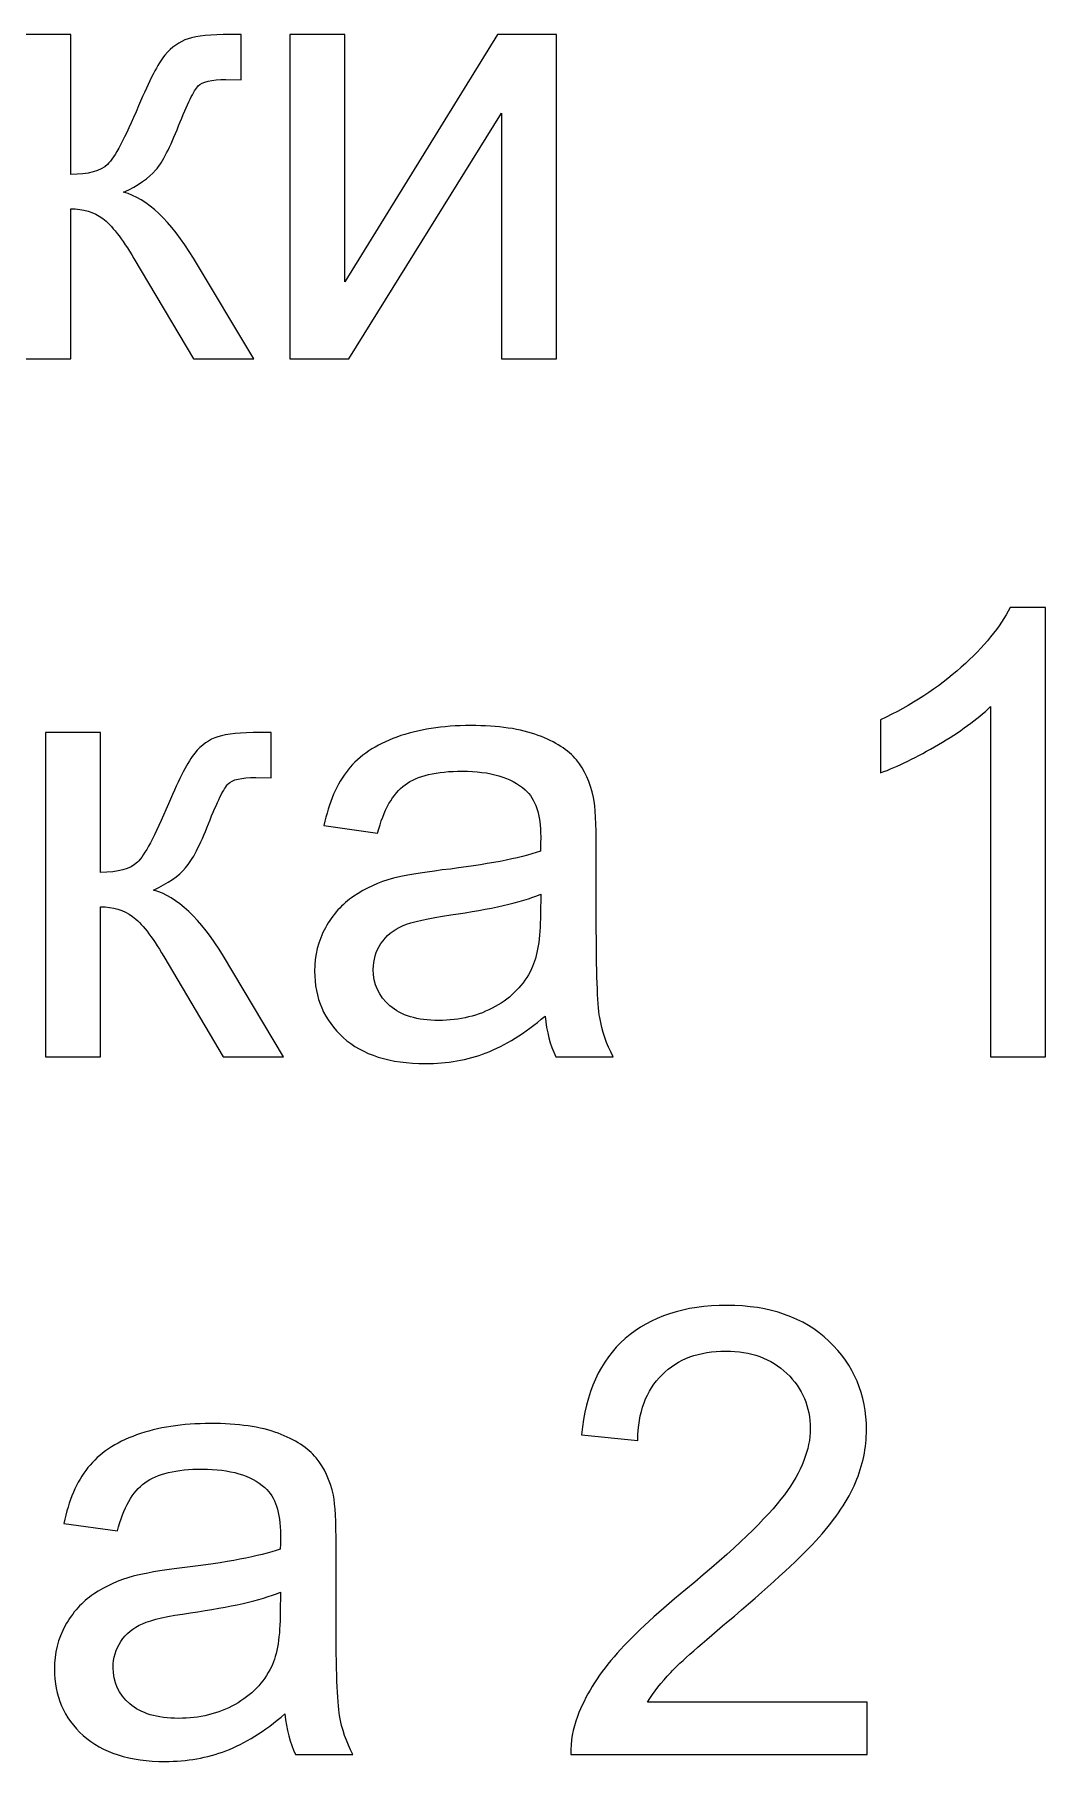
# Model space of a CAD drawing. Header units: millimetres. Extents: x 165 to 617, y -170 to 72.
# Drawn here: x 291.76 to 305.47, y 46.87 to 70.27 of the extents above; entities that cross this region are included whole.
import ezdxf

# ---------------------------------------------------------------- set-up
doc = ezdxf.new("R2010")
doc.units = ezdxf.units.MM
doc.header["$MEASUREMENT"] = 0
doc.layers.add('layer 1', color=7, linetype='Continuous')

msp = doc.modelspace()

# ---------------------------------------------------------------- linework, layer by layer
at = {"layer": 'layer 1', "color": 250}
for points, knots in [([(291.5101, 70.2746), (291.5101, 70.2746), (292.2552, 70.2746), (292.2552, 70.2746), (292.2552, 70.2746), (292.2552, 70.2746), (292.2552, 68.3781), (292.2552, 68.3781), (292.2552, 68.3781), (292.4923, 68.3781), (292.6588, 68.4232), (292.7547, 68.515), (292.7547, 68.515), (292.8493, 68.6053), (292.989, 68.8691), (293.1753, 69.308), (293.1753, 69.308), (293.322, 69.6551), (293.4405, 69.8837), (293.5309, 69.9938), (293.5309, 69.9938), (293.6226, 70.1039), (293.727, 70.1787), (293.8455, 70.2168), (293.8455, 70.2168), (293.9655, 70.2549), (294.156, 70.2746), (294.417, 70.2746), (294.417, 70.2746), (294.417, 70.2746), (294.5666, 70.2746), (294.5666, 70.2746), (294.5666, 70.2746), (294.5666, 70.2746), (294.5666, 69.6608), (294.5666, 69.6608), (294.5666, 69.6608), (294.5666, 69.6608), (294.3592, 69.665), (294.3592, 69.665), (294.3592, 69.665), (294.163, 69.665), (294.0374, 69.6354), (293.9824, 69.5775), (293.9824, 69.5775), (293.9246, 69.5168), (293.8357, 69.3362), (293.7171, 69.0357), (293.7171, 69.0357), (293.6042, 68.7478), (293.5012, 68.5488), (293.4067, 68.4388), (293.4067, 68.4388), (293.3135, 68.3287), (293.1682, 68.2285), (292.9721, 68.1368), (292.9721, 68.1368), (293.2924, 68.0507), (293.6085, 67.753), (293.9189, 67.2421), (293.9189, 67.2421), (293.9189, 67.2421), (294.7359, 65.8804), (294.7359, 65.8804), (294.7359, 65.8804), (294.7359, 65.8804), (293.9175, 65.8804), (293.9175, 65.8804), (293.9175, 65.8804), (293.9175, 65.8804), (293.1118, 67.2379), (293.1118, 67.2379), (293.1118, 67.2379), (292.9495, 67.5131), (292.8084, 67.6937), (292.6884, 67.7812), (292.6884, 67.7812), (292.5671, 67.8687), (292.4231, 67.9124), (292.2552, 67.9124), (292.2552, 67.9124), (292.2552, 67.9124), (292.2552, 65.8804), (292.2552, 65.8804), (292.2552, 65.8804), (292.2552, 65.8804), (291.5101, 65.8804), (291.5101, 65.8804), (291.5101, 65.8804), (291.5101, 65.8804), (291.5101, 70.2746), (291.5101, 70.2746)], [0, 0, 0, 0, 0.0416667, 0.0416667, 0.0416667, 0.0416667, 0.0833333, 0.0833333, 0.0833333, 0.0833333, 0.125, 0.125, 0.125, 0.125, 0.1666667, 0.1666667, 0.1666667, 0.1666667, 0.2083333, 0.2083333, 0.2083333, 0.2083333, 0.25, 0.25, 0.25, 0.25, 0.2916667, 0.2916667, 0.2916667, 0.2916667, 0.3333333, 0.3333333, 0.3333333, 0.3333333, 0.375, 0.375, 0.375, 0.375, 0.4166667, 0.4166667, 0.4166667, 0.4166667, 0.4583333, 0.4583333, 0.4583333, 0.4583333, 0.5, 0.5, 0.5, 0.5, 0.5416667, 0.5416667, 0.5416667, 0.5416667, 0.5833333, 0.5833333, 0.5833333, 0.5833333, 0.625, 0.625, 0.625, 0.625, 0.6666667, 0.6666667, 0.6666667, 0.6666667, 0.7083333, 0.7083333, 0.7083333, 0.7083333, 0.75, 0.75, 0.75, 0.75, 0.7916667, 0.7916667, 0.7916667, 0.7916667, 0.8333333, 0.8333333, 0.8333333, 0.8333333, 0.875, 0.875, 0.875, 0.875, 0.9166667, 0.9166667, 0.9166667, 0.9166667, 1, 1, 1, 1]), ([(295.2228, 70.2746), (295.2228, 70.2746), (295.9679, 70.2746), (295.9679, 70.2746), (295.9679, 70.2746), (295.9679, 70.2746), (295.9679, 66.9232), (295.9679, 66.9232), (295.9679, 66.9232), (295.9679, 66.9232), (298.038, 70.2746), (298.038, 70.2746), (298.038, 70.2746), (298.038, 70.2746), (298.8381, 70.2746), (298.8381, 70.2746), (298.8381, 70.2746), (298.8381, 70.2746), (298.8381, 65.8804), (298.8381, 65.8804), (298.8381, 65.8804), (298.8381, 65.8804), (298.093, 65.8804), (298.093, 65.8804), (298.093, 65.8804), (298.093, 65.8804), (298.093, 69.2106), (298.093, 69.2106), (298.093, 69.2106), (298.093, 69.2106), (296.0257, 65.8804), (296.0257, 65.8804), (296.0257, 65.8804), (296.0257, 65.8804), (295.2228, 65.8804), (295.2228, 65.8804), (295.2228, 65.8804), (295.2228, 65.8804), (295.2228, 70.2746), (295.2228, 70.2746)], [0, 0, 0, 0, 0.0909091, 0.0909091, 0.0909091, 0.0909091, 0.1818182, 0.1818182, 0.1818182, 0.1818182, 0.2727273, 0.2727273, 0.2727273, 0.2727273, 0.3636364, 0.3636364, 0.3636364, 0.3636364, 0.4545455, 0.4545455, 0.4545455, 0.4545455, 0.5454545, 0.5454545, 0.5454545, 0.5454545, 0.6363636, 0.6363636, 0.6363636, 0.6363636, 0.7272727, 0.7272727, 0.7272727, 0.7272727, 0.8181818, 0.8181818, 0.8181818, 0.8181818, 1, 1, 1, 1]), ([(305.4659, 56.4217), (305.4659, 56.4217), (304.7208, 56.4217), (304.7208, 56.4217), (304.7208, 56.4217), (304.7208, 56.4217), (304.7208, 61.1659), (304.7208, 61.1659), (304.7208, 61.1659), (304.5416, 60.9937), (304.306, 60.823), (304.0153, 60.6522), (304.0153, 60.6522), (303.7246, 60.4815), (303.4621, 60.3531), (303.2307, 60.2684), (303.2307, 60.2684), (303.2307, 60.2684), (303.2307, 60.9881), (303.2307, 60.9881), (303.2307, 60.9881), (303.647, 61.1828), (304.0111, 61.4199), (304.3229, 61.6993), (304.3229, 61.6993), (304.6348, 61.9773), (304.8563, 62.2468), (304.9861, 62.5093), (304.9861, 62.5093), (304.9861, 62.5093), (305.4659, 62.5093), (305.4659, 62.5093), (305.4659, 62.5093), (305.4659, 62.5093), (305.4659, 56.4217), (305.4659, 56.4217)], [0, 0, 0, 0, 0.1, 0.1, 0.1, 0.1, 0.2, 0.2, 0.2, 0.2, 0.3, 0.3, 0.3, 0.3, 0.4, 0.4, 0.4, 0.4, 0.5, 0.5, 0.5, 0.5, 0.6, 0.6, 0.6, 0.6, 0.7, 0.7, 0.7, 0.7, 0.8, 0.8, 0.8, 0.8, 1, 1, 1, 1]), ([(298.6841, 56.972), (298.4075, 56.7364), (298.1408, 56.5713), (297.8854, 56.4739), (297.8854, 56.4739), (297.63, 56.3765), (297.3563, 56.3286), (297.0627, 56.3286), (297.0627, 56.3286), (296.5801, 56.3286), (296.209, 56.4457), (295.9494, 56.6813), (295.9494, 56.6813), (295.6897, 56.9156), (295.5599, 57.2162), (295.5599, 57.5816), (295.5599, 57.5816), (295.5599, 57.7961), (295.6093, 57.9923), (295.7067, 58.1701), (295.7067, 58.1701), (295.8054, 58.3479), (295.9338, 58.489), (296.0919, 58.5962), (296.0919, 58.5962), (296.2513, 58.7035), (296.4291, 58.7853), (296.6281, 58.8404), (296.6281, 58.8404), (296.7749, 58.8785), (296.9964, 58.9151), (297.2913, 58.9518), (297.2913, 58.9518), (297.8925, 59.0224), (298.337, 59.1085), (298.6206, 59.2072), (298.6206, 59.2072), (298.6234, 59.3088), (298.6248, 59.3738), (298.6248, 59.4006), (298.6248, 59.4006), (298.6248, 59.7025), (298.5543, 59.9156), (298.4132, 60.0398), (298.4132, 60.0398), (298.2227, 60.2077), (297.939, 60.291), (297.5637, 60.291), (297.5637, 60.291), (297.2123, 60.291), (296.9527, 60.2289), (296.7862, 60.1061), (296.7862, 60.1061), (296.6182, 59.9834), (296.4955, 59.766), (296.415, 59.4528), (296.415, 59.4528), (296.415, 59.4528), (295.6869, 59.5544), (295.6869, 59.5544), (295.6869, 59.5544), (295.7532, 59.8662), (295.8619, 60.1188), (296.0143, 60.3107), (296.0143, 60.3107), (296.1667, 60.5026), (296.3868, 60.6494), (296.6747, 60.7538), (296.6747, 60.7538), (296.9611, 60.8568), (297.2956, 60.9091), (297.6738, 60.9091), (297.6738, 60.9091), (298.0491, 60.9091), (298.3553, 60.8653), (298.591, 60.7764), (298.591, 60.7764), (298.8252, 60.6875), (298.9988, 60.5774), (299.1089, 60.4434), (299.1089, 60.4434), (299.2189, 60.3093), (299.2965, 60.14), (299.3417, 59.9354), (299.3417, 59.9354), (299.3657, 59.8084), (299.3784, 59.5798), (299.3784, 59.251), (299.3784, 59.251), (299.3784, 59.251), (299.3784, 58.2632), (299.3784, 58.2632), (299.3784, 58.2632), (299.3784, 57.5732), (299.3939, 57.1371), (299.4249, 56.9523), (299.4249, 56.9523), (299.4546, 56.7674), (299.5167, 56.591), (299.607, 56.4217), (299.607, 56.4217), (299.607, 56.4217), (298.828, 56.4217), (298.828, 56.4217), (298.828, 56.4217), (298.7533, 56.5783), (298.7053, 56.7618), (298.6841, 56.972)], [0, 0, 0, 0, 0.0357143, 0.0357143, 0.0357143, 0.0357143, 0.0714286, 0.0714286, 0.0714286, 0.0714286, 0.1071429, 0.1071429, 0.1071429, 0.1071429, 0.1428571, 0.1428571, 0.1428571, 0.1428571, 0.1785714, 0.1785714, 0.1785714, 0.1785714, 0.2142857, 0.2142857, 0.2142857, 0.2142857, 0.25, 0.25, 0.25, 0.25, 0.2857143, 0.2857143, 0.2857143, 0.2857143, 0.3214286, 0.3214286, 0.3214286, 0.3214286, 0.3571429, 0.3571429, 0.3571429, 0.3571429, 0.3928571, 0.3928571, 0.3928571, 0.3928571, 0.4285714, 0.4285714, 0.4285714, 0.4285714, 0.4642857, 0.4642857, 0.4642857, 0.4642857, 0.5, 0.5, 0.5, 0.5, 0.5357143, 0.5357143, 0.5357143, 0.5357143, 0.5714286, 0.5714286, 0.5714286, 0.5714286, 0.6071429, 0.6071429, 0.6071429, 0.6071429, 0.6428571, 0.6428571, 0.6428571, 0.6428571, 0.6785714, 0.6785714, 0.6785714, 0.6785714, 0.7142857, 0.7142857, 0.7142857, 0.7142857, 0.75, 0.75, 0.75, 0.75, 0.7857143, 0.7857143, 0.7857143, 0.7857143, 0.8214286, 0.8214286, 0.8214286, 0.8214286, 0.8571429, 0.8571429, 0.8571429, 0.8571429, 0.8928571, 0.8928571, 0.8928571, 0.8928571, 0.9285714, 0.9285714, 0.9285714, 0.9285714, 1, 1, 1, 1]), ([(291.9149, 60.8159), (291.9149, 60.8159), (292.66, 60.8159), (292.66, 60.8159), (292.66, 60.8159), (292.66, 60.8159), (292.66, 58.9194), (292.66, 58.9194), (292.66, 58.9194), (292.8971, 58.9194), (293.0636, 58.9645), (293.1595, 59.0563), (293.1595, 59.0563), (293.2541, 59.1466), (293.3938, 59.4104), (293.5801, 59.8493), (293.5801, 59.8493), (293.7268, 60.1964), (293.8453, 60.425), (293.9357, 60.5351), (293.9357, 60.5351), (294.0274, 60.6452), (294.1318, 60.72), (294.2503, 60.7581), (294.2503, 60.7581), (294.3703, 60.7962), (294.5608, 60.8159), (294.8218, 60.8159), (294.8218, 60.8159), (294.8218, 60.8159), (294.9714, 60.8159), (294.9714, 60.8159), (294.9714, 60.8159), (294.9714, 60.8159), (294.9714, 60.2021), (294.9714, 60.2021), (294.9714, 60.2021), (294.9714, 60.2021), (294.764, 60.2063), (294.764, 60.2063), (294.764, 60.2063), (294.5678, 60.2063), (294.4422, 60.1767), (294.3872, 60.1188), (294.3872, 60.1188), (294.3294, 60.0581), (294.2405, 59.8775), (294.1219, 59.577), (294.1219, 59.577), (294.009, 59.2891), (293.906, 59.0901), (293.8115, 58.9801), (293.8115, 58.9801), (293.7183, 58.87), (293.573, 58.7698), (293.3769, 58.6781), (293.3769, 58.6781), (293.6972, 58.592), (294.0133, 58.2943), (294.3237, 57.7834), (294.3237, 57.7834), (294.3237, 57.7834), (295.1407, 56.4217), (295.1407, 56.4217), (295.1407, 56.4217), (295.1407, 56.4217), (294.3223, 56.4217), (294.3223, 56.4217), (294.3223, 56.4217), (294.3223, 56.4217), (293.5166, 57.7792), (293.5166, 57.7792), (293.5166, 57.7792), (293.3543, 58.0544), (293.2132, 58.235), (293.0932, 58.3225), (293.0932, 58.3225), (292.9719, 58.41), (292.8279, 58.4537), (292.66, 58.4537), (292.66, 58.4537), (292.66, 58.4537), (292.66, 56.4217), (292.66, 56.4217), (292.66, 56.4217), (292.66, 56.4217), (291.9149, 56.4217), (291.9149, 56.4217), (291.9149, 56.4217), (291.9149, 56.4217), (291.9149, 60.8159), (291.9149, 60.8159)], [0, 0, 0, 0, 0.0416667, 0.0416667, 0.0416667, 0.0416667, 0.0833333, 0.0833333, 0.0833333, 0.0833333, 0.125, 0.125, 0.125, 0.125, 0.1666667, 0.1666667, 0.1666667, 0.1666667, 0.2083333, 0.2083333, 0.2083333, 0.2083333, 0.25, 0.25, 0.25, 0.25, 0.2916667, 0.2916667, 0.2916667, 0.2916667, 0.3333333, 0.3333333, 0.3333333, 0.3333333, 0.375, 0.375, 0.375, 0.375, 0.4166667, 0.4166667, 0.4166667, 0.4166667, 0.4583333, 0.4583333, 0.4583333, 0.4583333, 0.5, 0.5, 0.5, 0.5, 0.5416667, 0.5416667, 0.5416667, 0.5416667, 0.5833333, 0.5833333, 0.5833333, 0.5833333, 0.625, 0.625, 0.625, 0.625, 0.6666667, 0.6666667, 0.6666667, 0.6666667, 0.7083333, 0.7083333, 0.7083333, 0.7083333, 0.75, 0.75, 0.75, 0.75, 0.7916667, 0.7916667, 0.7916667, 0.7916667, 0.8333333, 0.8333333, 0.8333333, 0.8333333, 0.875, 0.875, 0.875, 0.875, 0.9166667, 0.9166667, 0.9166667, 0.9166667, 1, 1, 1, 1]), ([(298.6248, 58.623), (298.3539, 58.513), (297.9475, 58.4198), (297.4056, 58.3436), (297.4056, 58.3436), (297.098, 58.2999), (296.8807, 58.2505), (296.7537, 58.1955), (296.7537, 58.1955), (296.6267, 58.1404), (296.5293, 58.06), (296.4602, 57.9556), (296.4602, 57.9556), (296.391, 57.8498), (296.3558, 57.7326), (296.3558, 57.6028), (296.3558, 57.6028), (296.3558, 57.4067), (296.4306, 57.2416), (296.5815, 57.1103), (296.5815, 57.1103), (296.7325, 56.9791), (296.9527, 56.9128), (297.242, 56.9128), (297.242, 56.9128), (297.5284, 56.9128), (297.7838, 56.9749), (298.0082, 57.1004), (298.0082, 57.1004), (298.2311, 57.2246), (298.3962, 57.3954), (298.5007, 57.6113), (298.5007, 57.6113), (298.5811, 57.7792), (298.6206, 58.0261), (298.6206, 58.3521), (298.6206, 58.3521), (298.6206, 58.3521), (298.6248, 58.623), (298.6248, 58.623)], [0, 0, 0, 0, 0.0909091, 0.0909091, 0.0909091, 0.0909091, 0.1818182, 0.1818182, 0.1818182, 0.1818182, 0.2727273, 0.2727273, 0.2727273, 0.2727273, 0.3636364, 0.3636364, 0.3636364, 0.3636364, 0.4545455, 0.4545455, 0.4545455, 0.4545455, 0.5454545, 0.5454545, 0.5454545, 0.5454545, 0.6363636, 0.6363636, 0.6363636, 0.6363636, 0.7272727, 0.7272727, 0.7272727, 0.7272727, 0.8181818, 0.8181818, 0.8181818, 0.8181818, 1, 1, 1, 1]), ([(303.0487, 47.6742), (303.0487, 47.6742), (303.0487, 46.963), (303.0487, 46.963), (303.0487, 46.963), (303.0487, 46.963), (299.0354, 46.963), (299.0354, 46.963), (299.0354, 46.963), (299.0298, 47.1422), (299.0594, 47.3144), (299.1229, 47.4809), (299.1229, 47.4809), (299.2259, 47.7532), (299.391, 48.0227), (299.6182, 48.2866), (299.6182, 48.2866), (299.8454, 48.5505), (300.17, 48.8553), (300.5919, 49.201), (300.5919, 49.201), (301.2481, 49.7415), (301.694, 50.1691), (301.9268, 50.4851), (301.9268, 50.4851), (302.1611, 50.8012), (302.2782, 51.1004), (302.2782, 51.3826), (302.2782, 51.3826), (302.2782, 51.6775), (302.1723, 51.9259), (301.9607, 52.1291), (301.9607, 52.1291), (301.749, 52.3309), (301.4724, 52.4325), (301.1324, 52.4325), (301.1324, 52.4325), (300.7725, 52.4325), (300.4847, 52.3252), (300.2688, 52.1108), (300.2688, 52.1108), (300.0528, 51.8977), (299.9442, 51.6013), (299.9414, 51.2218), (299.9414, 51.2218), (299.9414, 51.2218), (299.1794, 51.298), (299.1794, 51.298), (299.1794, 51.298), (299.2316, 51.868), (299.4291, 52.3027), (299.7706, 52.6018), (299.7706, 52.6018), (300.1135, 52.901), (300.5721, 53.0506), (301.1493, 53.0506), (301.1493, 53.0506), (301.7307, 53.0506), (302.1921, 52.8897), (302.5308, 52.5665), (302.5308, 52.5665), (302.8708, 52.2434), (303.0402, 51.8426), (303.0402, 51.3657), (303.0402, 51.3657), (303.0402, 51.123), (302.9908, 50.8845), (302.8906, 50.6502), (302.8906, 50.6502), (302.7918, 50.4146), (302.6267, 50.1676), (302.3967, 49.908), (302.3967, 49.908), (302.1653, 49.6498), (301.7829, 49.2928), (301.2495, 48.8412), (301.2495, 48.8412), (300.8022, 48.4658), (300.5143, 48.2118), (300.3873, 48.0778), (300.3873, 48.0778), (300.2603, 47.9437), (300.1559, 47.8097), (300.0726, 47.6742), (300.0726, 47.6742), (300.0726, 47.6742), (303.0487, 47.6742), (303.0487, 47.6742)], [0, 0, 0, 0, 0.0434783, 0.0434783, 0.0434783, 0.0434783, 0.0869565, 0.0869565, 0.0869565, 0.0869565, 0.1304348, 0.1304348, 0.1304348, 0.1304348, 0.173913, 0.173913, 0.173913, 0.173913, 0.2173913, 0.2173913, 0.2173913, 0.2173913, 0.2608696, 0.2608696, 0.2608696, 0.2608696, 0.3043478, 0.3043478, 0.3043478, 0.3043478, 0.3478261, 0.3478261, 0.3478261, 0.3478261, 0.3913043, 0.3913043, 0.3913043, 0.3913043, 0.4347826, 0.4347826, 0.4347826, 0.4347826, 0.4782609, 0.4782609, 0.4782609, 0.4782609, 0.5217391, 0.5217391, 0.5217391, 0.5217391, 0.5652174, 0.5652174, 0.5652174, 0.5652174, 0.6086957, 0.6086957, 0.6086957, 0.6086957, 0.6521739, 0.6521739, 0.6521739, 0.6521739, 0.6956522, 0.6956522, 0.6956522, 0.6956522, 0.7391304, 0.7391304, 0.7391304, 0.7391304, 0.7826087, 0.7826087, 0.7826087, 0.7826087, 0.826087, 0.826087, 0.826087, 0.826087, 0.8695652, 0.8695652, 0.8695652, 0.8695652, 0.9130435, 0.9130435, 0.9130435, 0.9130435, 1, 1, 1, 1]), ([(295.1577, 47.5133), (294.8811, 47.2777), (294.6144, 47.1126), (294.359, 47.0152), (294.359, 47.0152), (294.1036, 46.9178), (293.8299, 46.8699), (293.5363, 46.8699), (293.5363, 46.8699), (293.0537, 46.8699), (292.6826, 46.987), (292.423, 47.2226), (292.423, 47.2226), (292.1633, 47.4569), (292.0335, 47.7575), (292.0335, 48.1229), (292.0335, 48.1229), (292.0335, 48.3374), (292.0829, 48.5336), (292.1803, 48.7114), (292.1803, 48.7114), (292.279, 48.8892), (292.4074, 49.0303), (292.5655, 49.1375), (292.5655, 49.1375), (292.7249, 49.2448), (292.9027, 49.3266), (293.1017, 49.3817), (293.1017, 49.3817), (293.2485, 49.4198), (293.47, 49.4564), (293.7649, 49.4931), (293.7649, 49.4931), (294.3661, 49.5637), (294.8106, 49.6498), (295.0942, 49.7485), (295.0942, 49.7485), (295.097, 49.8501), (295.0984, 49.9151), (295.0984, 49.9419), (295.0984, 49.9419), (295.0984, 50.2438), (295.0279, 50.4569), (294.8868, 50.5811), (294.8868, 50.5811), (294.6963, 50.749), (294.4126, 50.8323), (294.0373, 50.8323), (294.0373, 50.8323), (293.6859, 50.8323), (293.4263, 50.7702), (293.2598, 50.6474), (293.2598, 50.6474), (293.0918, 50.5247), (292.9691, 50.3073), (292.8886, 49.9941), (292.8886, 49.9941), (292.8886, 49.9941), (292.1605, 50.0957), (292.1605, 50.0957), (292.1605, 50.0957), (292.2268, 50.4075), (292.3355, 50.6601), (292.4879, 50.852), (292.4879, 50.852), (292.6403, 51.0439), (292.8604, 51.1907), (293.1483, 51.2951), (293.1483, 51.2951), (293.4347, 51.3981), (293.7692, 51.4504), (294.1474, 51.4504), (294.1474, 51.4504), (294.5227, 51.4504), (294.8289, 51.4066), (295.0646, 51.3177), (295.0646, 51.3177), (295.2988, 51.2288), (295.4724, 51.1187), (295.5825, 50.9847), (295.5825, 50.9847), (295.6925, 50.8506), (295.7701, 50.6813), (295.8153, 50.4767), (295.8153, 50.4767), (295.8393, 50.3497), (295.852, 50.1211), (295.852, 49.7923), (295.852, 49.7923), (295.852, 49.7923), (295.852, 48.8045), (295.852, 48.8045), (295.852, 48.8045), (295.852, 48.1145), (295.8675, 47.6784), (295.8985, 47.4936), (295.8985, 47.4936), (295.9282, 47.3087), (295.9903, 47.1323), (296.0806, 46.963), (296.0806, 46.963), (296.0806, 46.963), (295.3016, 46.963), (295.3016, 46.963), (295.3016, 46.963), (295.2269, 47.1196), (295.1789, 47.3031), (295.1577, 47.5133)], [0, 0, 0, 0, 0.0357143, 0.0357143, 0.0357143, 0.0357143, 0.0714286, 0.0714286, 0.0714286, 0.0714286, 0.1071429, 0.1071429, 0.1071429, 0.1071429, 0.1428571, 0.1428571, 0.1428571, 0.1428571, 0.1785714, 0.1785714, 0.1785714, 0.1785714, 0.2142857, 0.2142857, 0.2142857, 0.2142857, 0.25, 0.25, 0.25, 0.25, 0.2857143, 0.2857143, 0.2857143, 0.2857143, 0.3214286, 0.3214286, 0.3214286, 0.3214286, 0.3571429, 0.3571429, 0.3571429, 0.3571429, 0.3928571, 0.3928571, 0.3928571, 0.3928571, 0.4285714, 0.4285714, 0.4285714, 0.4285714, 0.4642857, 0.4642857, 0.4642857, 0.4642857, 0.5, 0.5, 0.5, 0.5, 0.5357143, 0.5357143, 0.5357143, 0.5357143, 0.5714286, 0.5714286, 0.5714286, 0.5714286, 0.6071429, 0.6071429, 0.6071429, 0.6071429, 0.6428571, 0.6428571, 0.6428571, 0.6428571, 0.6785714, 0.6785714, 0.6785714, 0.6785714, 0.7142857, 0.7142857, 0.7142857, 0.7142857, 0.75, 0.75, 0.75, 0.75, 0.7857143, 0.7857143, 0.7857143, 0.7857143, 0.8214286, 0.8214286, 0.8214286, 0.8214286, 0.8571429, 0.8571429, 0.8571429, 0.8571429, 0.8928571, 0.8928571, 0.8928571, 0.8928571, 0.9285714, 0.9285714, 0.9285714, 0.9285714, 1, 1, 1, 1]), ([(295.0984, 49.1643), (294.8275, 49.0543), (294.4211, 48.9611), (293.8792, 48.8849), (293.8792, 48.8849), (293.5716, 48.8412), (293.3543, 48.7918), (293.2273, 48.7368), (293.2273, 48.7368), (293.1003, 48.6817), (293.0029, 48.6013), (292.9338, 48.4969), (292.9338, 48.4969), (292.8646, 48.3911), (292.8294, 48.2739), (292.8294, 48.1441), (292.8294, 48.1441), (292.8294, 47.948), (292.9042, 47.7829), (293.0551, 47.6516), (293.0551, 47.6516), (293.2061, 47.5204), (293.4263, 47.4541), (293.7156, 47.4541), (293.7156, 47.4541), (294.002, 47.4541), (294.2574, 47.5162), (294.4818, 47.6417), (294.4818, 47.6417), (294.7047, 47.7659), (294.8698, 47.9367), (294.9743, 48.1526), (294.9743, 48.1526), (295.0547, 48.3205), (295.0942, 48.5674), (295.0942, 48.8934), (295.0942, 48.8934), (295.0942, 48.8934), (295.0984, 49.1643), (295.0984, 49.1643)], [0, 0, 0, 0, 0.0909091, 0.0909091, 0.0909091, 0.0909091, 0.1818182, 0.1818182, 0.1818182, 0.1818182, 0.2727273, 0.2727273, 0.2727273, 0.2727273, 0.3636364, 0.3636364, 0.3636364, 0.3636364, 0.4545455, 0.4545455, 0.4545455, 0.4545455, 0.5454545, 0.5454545, 0.5454545, 0.5454545, 0.6363636, 0.6363636, 0.6363636, 0.6363636, 0.7272727, 0.7272727, 0.7272727, 0.7272727, 0.8181818, 0.8181818, 0.8181818, 0.8181818, 1, 1, 1, 1])]:
    msp.add_open_spline(points, degree=3, knots=knots, dxfattribs=at)
at = {"layer": 'layer 1', "color": 250, "lineweight": 9}
for points, knots in [([(291.5101, 70.2746), (291.5101, 70.2746), (292.2552, 70.2746), (292.2552, 70.2746), (292.2552, 70.2746), (292.2552, 70.2746), (292.2552, 68.3781), (292.2552, 68.3781), (292.2552, 68.3781), (292.4923, 68.3781), (292.6588, 68.4232), (292.7547, 68.515), (292.7547, 68.515), (292.8493, 68.6053), (292.989, 68.8691), (293.1753, 69.308), (293.1753, 69.308), (293.322, 69.6551), (293.4405, 69.8837), (293.5309, 69.9938), (293.5309, 69.9938), (293.6226, 70.1039), (293.727, 70.1787), (293.8455, 70.2168), (293.8455, 70.2168), (293.9655, 70.2549), (294.156, 70.2746), (294.417, 70.2746), (294.417, 70.2746), (294.417, 70.2746), (294.5666, 70.2746), (294.5666, 70.2746), (294.5666, 70.2746), (294.5666, 70.2746), (294.5666, 69.6608), (294.5666, 69.6608), (294.5666, 69.6608), (294.5666, 69.6608), (294.3592, 69.665), (294.3592, 69.665), (294.3592, 69.665), (294.163, 69.665), (294.0374, 69.6354), (293.9824, 69.5775), (293.9824, 69.5775), (293.9246, 69.5168), (293.8357, 69.3362), (293.7171, 69.0357), (293.7171, 69.0357), (293.6042, 68.7478), (293.5012, 68.5488), (293.4067, 68.4388), (293.4067, 68.4388), (293.3135, 68.3287), (293.1682, 68.2285), (292.9721, 68.1368), (292.9721, 68.1368), (293.2924, 68.0507), (293.6085, 67.753), (293.9189, 67.2421), (293.9189, 67.2421), (293.9189, 67.2421), (294.7359, 65.8804), (294.7359, 65.8804), (294.7359, 65.8804), (294.7359, 65.8804), (293.9175, 65.8804), (293.9175, 65.8804), (293.9175, 65.8804), (293.9175, 65.8804), (293.1118, 67.2379), (293.1118, 67.2379), (293.1118, 67.2379), (292.9495, 67.5131), (292.8084, 67.6937), (292.6884, 67.7812), (292.6884, 67.7812), (292.5671, 67.8687), (292.4231, 67.9124), (292.2552, 67.9124), (292.2552, 67.9124), (292.2552, 67.9124), (292.2552, 65.8804), (292.2552, 65.8804), (292.2552, 65.8804), (292.2552, 65.8804), (291.5101, 65.8804), (291.5101, 65.8804), (291.5101, 65.8804), (291.5101, 65.8804), (291.5101, 70.2746), (291.5101, 70.2746)], [0, 0, 0, 0, 0.0416667, 0.0416667, 0.0416667, 0.0416667, 0.0833333, 0.0833333, 0.0833333, 0.0833333, 0.125, 0.125, 0.125, 0.125, 0.1666667, 0.1666667, 0.1666667, 0.1666667, 0.2083333, 0.2083333, 0.2083333, 0.2083333, 0.25, 0.25, 0.25, 0.25, 0.2916667, 0.2916667, 0.2916667, 0.2916667, 0.3333333, 0.3333333, 0.3333333, 0.3333333, 0.375, 0.375, 0.375, 0.375, 0.4166667, 0.4166667, 0.4166667, 0.4166667, 0.4583333, 0.4583333, 0.4583333, 0.4583333, 0.5, 0.5, 0.5, 0.5, 0.5416667, 0.5416667, 0.5416667, 0.5416667, 0.5833333, 0.5833333, 0.5833333, 0.5833333, 0.625, 0.625, 0.625, 0.625, 0.6666667, 0.6666667, 0.6666667, 0.6666667, 0.7083333, 0.7083333, 0.7083333, 0.7083333, 0.75, 0.75, 0.75, 0.75, 0.7916667, 0.7916667, 0.7916667, 0.7916667, 0.8333333, 0.8333333, 0.8333333, 0.8333333, 0.875, 0.875, 0.875, 0.875, 0.9166667, 0.9166667, 0.9166667, 0.9166667, 1, 1, 1, 1]), ([(295.2228, 70.2746), (295.2228, 70.2746), (295.9679, 70.2746), (295.9679, 70.2746), (295.9679, 70.2746), (295.9679, 70.2746), (295.9679, 66.9232), (295.9679, 66.9232), (295.9679, 66.9232), (295.9679, 66.9232), (298.038, 70.2746), (298.038, 70.2746), (298.038, 70.2746), (298.038, 70.2746), (298.8381, 70.2746), (298.8381, 70.2746), (298.8381, 70.2746), (298.8381, 70.2746), (298.8381, 65.8804), (298.8381, 65.8804), (298.8381, 65.8804), (298.8381, 65.8804), (298.093, 65.8804), (298.093, 65.8804), (298.093, 65.8804), (298.093, 65.8804), (298.093, 69.2106), (298.093, 69.2106), (298.093, 69.2106), (298.093, 69.2106), (296.0257, 65.8804), (296.0257, 65.8804), (296.0257, 65.8804), (296.0257, 65.8804), (295.2228, 65.8804), (295.2228, 65.8804), (295.2228, 65.8804), (295.2228, 65.8804), (295.2228, 70.2746), (295.2228, 70.2746)], [0, 0, 0, 0, 0.0909091, 0.0909091, 0.0909091, 0.0909091, 0.1818182, 0.1818182, 0.1818182, 0.1818182, 0.2727273, 0.2727273, 0.2727273, 0.2727273, 0.3636364, 0.3636364, 0.3636364, 0.3636364, 0.4545455, 0.4545455, 0.4545455, 0.4545455, 0.5454545, 0.5454545, 0.5454545, 0.5454545, 0.6363636, 0.6363636, 0.6363636, 0.6363636, 0.7272727, 0.7272727, 0.7272727, 0.7272727, 0.8181818, 0.8181818, 0.8181818, 0.8181818, 1, 1, 1, 1]), ([(305.4659, 56.4217), (305.4659, 56.4217), (304.7208, 56.4217), (304.7208, 56.4217), (304.7208, 56.4217), (304.7208, 56.4217), (304.7208, 61.1659), (304.7208, 61.1659), (304.7208, 61.1659), (304.5416, 60.9937), (304.306, 60.823), (304.0153, 60.6522), (304.0153, 60.6522), (303.7246, 60.4815), (303.4621, 60.3531), (303.2307, 60.2684), (303.2307, 60.2684), (303.2307, 60.2684), (303.2307, 60.9881), (303.2307, 60.9881), (303.2307, 60.9881), (303.647, 61.1828), (304.0111, 61.4199), (304.3229, 61.6993), (304.3229, 61.6993), (304.6348, 61.9773), (304.8563, 62.2468), (304.9861, 62.5093), (304.9861, 62.5093), (304.9861, 62.5093), (305.4659, 62.5093), (305.4659, 62.5093), (305.4659, 62.5093), (305.4659, 62.5093), (305.4659, 56.4217), (305.4659, 56.4217)], [0, 0, 0, 0, 0.1, 0.1, 0.1, 0.1, 0.2, 0.2, 0.2, 0.2, 0.3, 0.3, 0.3, 0.3, 0.4, 0.4, 0.4, 0.4, 0.5, 0.5, 0.5, 0.5, 0.6, 0.6, 0.6, 0.6, 0.7, 0.7, 0.7, 0.7, 0.8, 0.8, 0.8, 0.8, 1, 1, 1, 1]), ([(298.6841, 56.972), (298.4075, 56.7364), (298.1408, 56.5713), (297.8854, 56.4739), (297.8854, 56.4739), (297.63, 56.3765), (297.3563, 56.3286), (297.0627, 56.3286), (297.0627, 56.3286), (296.5801, 56.3286), (296.209, 56.4457), (295.9494, 56.6813), (295.9494, 56.6813), (295.6897, 56.9156), (295.5599, 57.2162), (295.5599, 57.5816), (295.5599, 57.5816), (295.5599, 57.7961), (295.6093, 57.9923), (295.7067, 58.1701), (295.7067, 58.1701), (295.8054, 58.3479), (295.9338, 58.489), (296.0919, 58.5962), (296.0919, 58.5962), (296.2513, 58.7035), (296.4291, 58.7853), (296.6281, 58.8404), (296.6281, 58.8404), (296.7749, 58.8785), (296.9964, 58.9151), (297.2913, 58.9518), (297.2913, 58.9518), (297.8925, 59.0224), (298.337, 59.1085), (298.6206, 59.2072), (298.6206, 59.2072), (298.6234, 59.3088), (298.6248, 59.3738), (298.6248, 59.4006), (298.6248, 59.4006), (298.6248, 59.7025), (298.5543, 59.9156), (298.4132, 60.0398), (298.4132, 60.0398), (298.2227, 60.2077), (297.939, 60.291), (297.5637, 60.291), (297.5637, 60.291), (297.2123, 60.291), (296.9527, 60.2289), (296.7862, 60.1061), (296.7862, 60.1061), (296.6182, 59.9834), (296.4955, 59.766), (296.415, 59.4528), (296.415, 59.4528), (296.415, 59.4528), (295.6869, 59.5544), (295.6869, 59.5544), (295.6869, 59.5544), (295.7532, 59.8662), (295.8619, 60.1188), (296.0143, 60.3107), (296.0143, 60.3107), (296.1667, 60.5026), (296.3868, 60.6494), (296.6747, 60.7538), (296.6747, 60.7538), (296.9611, 60.8568), (297.2956, 60.9091), (297.6738, 60.9091), (297.6738, 60.9091), (298.0491, 60.9091), (298.3553, 60.8653), (298.591, 60.7764), (298.591, 60.7764), (298.8252, 60.6875), (298.9988, 60.5774), (299.1089, 60.4434), (299.1089, 60.4434), (299.2189, 60.3093), (299.2965, 60.14), (299.3417, 59.9354), (299.3417, 59.9354), (299.3657, 59.8084), (299.3784, 59.5798), (299.3784, 59.251), (299.3784, 59.251), (299.3784, 59.251), (299.3784, 58.2632), (299.3784, 58.2632), (299.3784, 58.2632), (299.3784, 57.5732), (299.3939, 57.1371), (299.4249, 56.9523), (299.4249, 56.9523), (299.4546, 56.7674), (299.5167, 56.591), (299.607, 56.4217), (299.607, 56.4217), (299.607, 56.4217), (298.828, 56.4217), (298.828, 56.4217), (298.828, 56.4217), (298.7533, 56.5783), (298.7053, 56.7618), (298.6841, 56.972)], [0, 0, 0, 0, 0.0357143, 0.0357143, 0.0357143, 0.0357143, 0.0714286, 0.0714286, 0.0714286, 0.0714286, 0.1071429, 0.1071429, 0.1071429, 0.1071429, 0.1428571, 0.1428571, 0.1428571, 0.1428571, 0.1785714, 0.1785714, 0.1785714, 0.1785714, 0.2142857, 0.2142857, 0.2142857, 0.2142857, 0.25, 0.25, 0.25, 0.25, 0.2857143, 0.2857143, 0.2857143, 0.2857143, 0.3214286, 0.3214286, 0.3214286, 0.3214286, 0.3571429, 0.3571429, 0.3571429, 0.3571429, 0.3928571, 0.3928571, 0.3928571, 0.3928571, 0.4285714, 0.4285714, 0.4285714, 0.4285714, 0.4642857, 0.4642857, 0.4642857, 0.4642857, 0.5, 0.5, 0.5, 0.5, 0.5357143, 0.5357143, 0.5357143, 0.5357143, 0.5714286, 0.5714286, 0.5714286, 0.5714286, 0.6071429, 0.6071429, 0.6071429, 0.6071429, 0.6428571, 0.6428571, 0.6428571, 0.6428571, 0.6785714, 0.6785714, 0.6785714, 0.6785714, 0.7142857, 0.7142857, 0.7142857, 0.7142857, 0.75, 0.75, 0.75, 0.75, 0.7857143, 0.7857143, 0.7857143, 0.7857143, 0.8214286, 0.8214286, 0.8214286, 0.8214286, 0.8571429, 0.8571429, 0.8571429, 0.8571429, 0.8928571, 0.8928571, 0.8928571, 0.8928571, 0.9285714, 0.9285714, 0.9285714, 0.9285714, 1, 1, 1, 1]), ([(291.9149, 60.8159), (291.9149, 60.8159), (292.66, 60.8159), (292.66, 60.8159), (292.66, 60.8159), (292.66, 60.8159), (292.66, 58.9194), (292.66, 58.9194), (292.66, 58.9194), (292.8971, 58.9194), (293.0636, 58.9645), (293.1595, 59.0563), (293.1595, 59.0563), (293.2541, 59.1466), (293.3938, 59.4104), (293.5801, 59.8493), (293.5801, 59.8493), (293.7268, 60.1964), (293.8453, 60.425), (293.9357, 60.5351), (293.9357, 60.5351), (294.0274, 60.6452), (294.1318, 60.72), (294.2503, 60.7581), (294.2503, 60.7581), (294.3703, 60.7962), (294.5608, 60.8159), (294.8218, 60.8159), (294.8218, 60.8159), (294.8218, 60.8159), (294.9714, 60.8159), (294.9714, 60.8159), (294.9714, 60.8159), (294.9714, 60.8159), (294.9714, 60.2021), (294.9714, 60.2021), (294.9714, 60.2021), (294.9714, 60.2021), (294.764, 60.2063), (294.764, 60.2063), (294.764, 60.2063), (294.5678, 60.2063), (294.4422, 60.1767), (294.3872, 60.1188), (294.3872, 60.1188), (294.3294, 60.0581), (294.2405, 59.8775), (294.1219, 59.577), (294.1219, 59.577), (294.009, 59.2891), (293.906, 59.0901), (293.8115, 58.9801), (293.8115, 58.9801), (293.7183, 58.87), (293.573, 58.7698), (293.3769, 58.6781), (293.3769, 58.6781), (293.6972, 58.592), (294.0133, 58.2943), (294.3237, 57.7834), (294.3237, 57.7834), (294.3237, 57.7834), (295.1407, 56.4217), (295.1407, 56.4217), (295.1407, 56.4217), (295.1407, 56.4217), (294.3223, 56.4217), (294.3223, 56.4217), (294.3223, 56.4217), (294.3223, 56.4217), (293.5166, 57.7792), (293.5166, 57.7792), (293.5166, 57.7792), (293.3543, 58.0544), (293.2132, 58.235), (293.0932, 58.3225), (293.0932, 58.3225), (292.9719, 58.41), (292.8279, 58.4537), (292.66, 58.4537), (292.66, 58.4537), (292.66, 58.4537), (292.66, 56.4217), (292.66, 56.4217), (292.66, 56.4217), (292.66, 56.4217), (291.9149, 56.4217), (291.9149, 56.4217), (291.9149, 56.4217), (291.9149, 56.4217), (291.9149, 60.8159), (291.9149, 60.8159)], [0, 0, 0, 0, 0.0416667, 0.0416667, 0.0416667, 0.0416667, 0.0833333, 0.0833333, 0.0833333, 0.0833333, 0.125, 0.125, 0.125, 0.125, 0.1666667, 0.1666667, 0.1666667, 0.1666667, 0.2083333, 0.2083333, 0.2083333, 0.2083333, 0.25, 0.25, 0.25, 0.25, 0.2916667, 0.2916667, 0.2916667, 0.2916667, 0.3333333, 0.3333333, 0.3333333, 0.3333333, 0.375, 0.375, 0.375, 0.375, 0.4166667, 0.4166667, 0.4166667, 0.4166667, 0.4583333, 0.4583333, 0.4583333, 0.4583333, 0.5, 0.5, 0.5, 0.5, 0.5416667, 0.5416667, 0.5416667, 0.5416667, 0.5833333, 0.5833333, 0.5833333, 0.5833333, 0.625, 0.625, 0.625, 0.625, 0.6666667, 0.6666667, 0.6666667, 0.6666667, 0.7083333, 0.7083333, 0.7083333, 0.7083333, 0.75, 0.75, 0.75, 0.75, 0.7916667, 0.7916667, 0.7916667, 0.7916667, 0.8333333, 0.8333333, 0.8333333, 0.8333333, 0.875, 0.875, 0.875, 0.875, 0.9166667, 0.9166667, 0.9166667, 0.9166667, 1, 1, 1, 1]), ([(298.6248, 58.623), (298.3539, 58.513), (297.9475, 58.4198), (297.4056, 58.3436), (297.4056, 58.3436), (297.098, 58.2999), (296.8807, 58.2505), (296.7537, 58.1955), (296.7537, 58.1955), (296.6267, 58.1404), (296.5293, 58.06), (296.4602, 57.9556), (296.4602, 57.9556), (296.391, 57.8498), (296.3558, 57.7326), (296.3558, 57.6028), (296.3558, 57.6028), (296.3558, 57.4067), (296.4306, 57.2416), (296.5815, 57.1103), (296.5815, 57.1103), (296.7325, 56.9791), (296.9527, 56.9128), (297.242, 56.9128), (297.242, 56.9128), (297.5284, 56.9128), (297.7838, 56.9749), (298.0082, 57.1004), (298.0082, 57.1004), (298.2311, 57.2246), (298.3962, 57.3954), (298.5007, 57.6113), (298.5007, 57.6113), (298.5811, 57.7792), (298.6206, 58.0261), (298.6206, 58.3521), (298.6206, 58.3521), (298.6206, 58.3521), (298.6248, 58.623), (298.6248, 58.623)], [0, 0, 0, 0, 0.0909091, 0.0909091, 0.0909091, 0.0909091, 0.1818182, 0.1818182, 0.1818182, 0.1818182, 0.2727273, 0.2727273, 0.2727273, 0.2727273, 0.3636364, 0.3636364, 0.3636364, 0.3636364, 0.4545455, 0.4545455, 0.4545455, 0.4545455, 0.5454545, 0.5454545, 0.5454545, 0.5454545, 0.6363636, 0.6363636, 0.6363636, 0.6363636, 0.7272727, 0.7272727, 0.7272727, 0.7272727, 0.8181818, 0.8181818, 0.8181818, 0.8181818, 1, 1, 1, 1]), ([(303.0487, 47.6742), (303.0487, 47.6742), (303.0487, 46.963), (303.0487, 46.963), (303.0487, 46.963), (303.0487, 46.963), (299.0354, 46.963), (299.0354, 46.963), (299.0354, 46.963), (299.0298, 47.1422), (299.0594, 47.3144), (299.1229, 47.4809), (299.1229, 47.4809), (299.2259, 47.7532), (299.391, 48.0227), (299.6182, 48.2866), (299.6182, 48.2866), (299.8454, 48.5505), (300.17, 48.8553), (300.5919, 49.201), (300.5919, 49.201), (301.2481, 49.7415), (301.694, 50.1691), (301.9268, 50.4851), (301.9268, 50.4851), (302.1611, 50.8012), (302.2782, 51.1004), (302.2782, 51.3826), (302.2782, 51.3826), (302.2782, 51.6775), (302.1723, 51.9259), (301.9607, 52.1291), (301.9607, 52.1291), (301.749, 52.3309), (301.4724, 52.4325), (301.1324, 52.4325), (301.1324, 52.4325), (300.7725, 52.4325), (300.4847, 52.3252), (300.2688, 52.1108), (300.2688, 52.1108), (300.0528, 51.8977), (299.9442, 51.6013), (299.9414, 51.2218), (299.9414, 51.2218), (299.9414, 51.2218), (299.1794, 51.298), (299.1794, 51.298), (299.1794, 51.298), (299.2316, 51.868), (299.4291, 52.3027), (299.7706, 52.6018), (299.7706, 52.6018), (300.1135, 52.901), (300.5721, 53.0506), (301.1493, 53.0506), (301.1493, 53.0506), (301.7307, 53.0506), (302.1921, 52.8897), (302.5308, 52.5665), (302.5308, 52.5665), (302.8708, 52.2434), (303.0402, 51.8426), (303.0402, 51.3657), (303.0402, 51.3657), (303.0402, 51.123), (302.9908, 50.8845), (302.8906, 50.6502), (302.8906, 50.6502), (302.7918, 50.4146), (302.6267, 50.1676), (302.3967, 49.908), (302.3967, 49.908), (302.1653, 49.6498), (301.7829, 49.2928), (301.2495, 48.8412), (301.2495, 48.8412), (300.8022, 48.4658), (300.5143, 48.2118), (300.3873, 48.0778), (300.3873, 48.0778), (300.2603, 47.9437), (300.1559, 47.8097), (300.0726, 47.6742), (300.0726, 47.6742), (300.0726, 47.6742), (303.0487, 47.6742), (303.0487, 47.6742)], [0, 0, 0, 0, 0.0434783, 0.0434783, 0.0434783, 0.0434783, 0.0869565, 0.0869565, 0.0869565, 0.0869565, 0.1304348, 0.1304348, 0.1304348, 0.1304348, 0.173913, 0.173913, 0.173913, 0.173913, 0.2173913, 0.2173913, 0.2173913, 0.2173913, 0.2608696, 0.2608696, 0.2608696, 0.2608696, 0.3043478, 0.3043478, 0.3043478, 0.3043478, 0.3478261, 0.3478261, 0.3478261, 0.3478261, 0.3913043, 0.3913043, 0.3913043, 0.3913043, 0.4347826, 0.4347826, 0.4347826, 0.4347826, 0.4782609, 0.4782609, 0.4782609, 0.4782609, 0.5217391, 0.5217391, 0.5217391, 0.5217391, 0.5652174, 0.5652174, 0.5652174, 0.5652174, 0.6086957, 0.6086957, 0.6086957, 0.6086957, 0.6521739, 0.6521739, 0.6521739, 0.6521739, 0.6956522, 0.6956522, 0.6956522, 0.6956522, 0.7391304, 0.7391304, 0.7391304, 0.7391304, 0.7826087, 0.7826087, 0.7826087, 0.7826087, 0.826087, 0.826087, 0.826087, 0.826087, 0.8695652, 0.8695652, 0.8695652, 0.8695652, 0.9130435, 0.9130435, 0.9130435, 0.9130435, 1, 1, 1, 1]), ([(295.1577, 47.5133), (294.8811, 47.2777), (294.6144, 47.1126), (294.359, 47.0152), (294.359, 47.0152), (294.1036, 46.9178), (293.8299, 46.8699), (293.5363, 46.8699), (293.5363, 46.8699), (293.0537, 46.8699), (292.6826, 46.987), (292.423, 47.2226), (292.423, 47.2226), (292.1633, 47.4569), (292.0335, 47.7575), (292.0335, 48.1229), (292.0335, 48.1229), (292.0335, 48.3374), (292.0829, 48.5336), (292.1803, 48.7114), (292.1803, 48.7114), (292.279, 48.8892), (292.4074, 49.0303), (292.5655, 49.1375), (292.5655, 49.1375), (292.7249, 49.2448), (292.9027, 49.3266), (293.1017, 49.3817), (293.1017, 49.3817), (293.2485, 49.4198), (293.47, 49.4564), (293.7649, 49.4931), (293.7649, 49.4931), (294.3661, 49.5637), (294.8106, 49.6498), (295.0942, 49.7485), (295.0942, 49.7485), (295.097, 49.8501), (295.0984, 49.9151), (295.0984, 49.9419), (295.0984, 49.9419), (295.0984, 50.2438), (295.0279, 50.4569), (294.8868, 50.5811), (294.8868, 50.5811), (294.6963, 50.749), (294.4126, 50.8323), (294.0373, 50.8323), (294.0373, 50.8323), (293.6859, 50.8323), (293.4263, 50.7702), (293.2598, 50.6474), (293.2598, 50.6474), (293.0918, 50.5247), (292.9691, 50.3073), (292.8886, 49.9941), (292.8886, 49.9941), (292.8886, 49.9941), (292.1605, 50.0957), (292.1605, 50.0957), (292.1605, 50.0957), (292.2268, 50.4075), (292.3355, 50.6601), (292.4879, 50.852), (292.4879, 50.852), (292.6403, 51.0439), (292.8604, 51.1907), (293.1483, 51.2951), (293.1483, 51.2951), (293.4347, 51.3981), (293.7692, 51.4504), (294.1474, 51.4504), (294.1474, 51.4504), (294.5227, 51.4504), (294.8289, 51.4066), (295.0646, 51.3177), (295.0646, 51.3177), (295.2988, 51.2288), (295.4724, 51.1187), (295.5825, 50.9847), (295.5825, 50.9847), (295.6925, 50.8506), (295.7701, 50.6813), (295.8153, 50.4767), (295.8153, 50.4767), (295.8393, 50.3497), (295.852, 50.1211), (295.852, 49.7923), (295.852, 49.7923), (295.852, 49.7923), (295.852, 48.8045), (295.852, 48.8045), (295.852, 48.8045), (295.852, 48.1145), (295.8675, 47.6784), (295.8985, 47.4936), (295.8985, 47.4936), (295.9282, 47.3087), (295.9903, 47.1323), (296.0806, 46.963), (296.0806, 46.963), (296.0806, 46.963), (295.3016, 46.963), (295.3016, 46.963), (295.3016, 46.963), (295.2269, 47.1196), (295.1789, 47.3031), (295.1577, 47.5133)], [0, 0, 0, 0, 0.0357143, 0.0357143, 0.0357143, 0.0357143, 0.0714286, 0.0714286, 0.0714286, 0.0714286, 0.1071429, 0.1071429, 0.1071429, 0.1071429, 0.1428571, 0.1428571, 0.1428571, 0.1428571, 0.1785714, 0.1785714, 0.1785714, 0.1785714, 0.2142857, 0.2142857, 0.2142857, 0.2142857, 0.25, 0.25, 0.25, 0.25, 0.2857143, 0.2857143, 0.2857143, 0.2857143, 0.3214286, 0.3214286, 0.3214286, 0.3214286, 0.3571429, 0.3571429, 0.3571429, 0.3571429, 0.3928571, 0.3928571, 0.3928571, 0.3928571, 0.4285714, 0.4285714, 0.4285714, 0.4285714, 0.4642857, 0.4642857, 0.4642857, 0.4642857, 0.5, 0.5, 0.5, 0.5, 0.5357143, 0.5357143, 0.5357143, 0.5357143, 0.5714286, 0.5714286, 0.5714286, 0.5714286, 0.6071429, 0.6071429, 0.6071429, 0.6071429, 0.6428571, 0.6428571, 0.6428571, 0.6428571, 0.6785714, 0.6785714, 0.6785714, 0.6785714, 0.7142857, 0.7142857, 0.7142857, 0.7142857, 0.75, 0.75, 0.75, 0.75, 0.7857143, 0.7857143, 0.7857143, 0.7857143, 0.8214286, 0.8214286, 0.8214286, 0.8214286, 0.8571429, 0.8571429, 0.8571429, 0.8571429, 0.8928571, 0.8928571, 0.8928571, 0.8928571, 0.9285714, 0.9285714, 0.9285714, 0.9285714, 1, 1, 1, 1]), ([(295.0984, 49.1643), (294.8275, 49.0543), (294.4211, 48.9611), (293.8792, 48.8849), (293.8792, 48.8849), (293.5716, 48.8412), (293.3543, 48.7918), (293.2273, 48.7368), (293.2273, 48.7368), (293.1003, 48.6817), (293.0029, 48.6013), (292.9338, 48.4969), (292.9338, 48.4969), (292.8646, 48.3911), (292.8294, 48.2739), (292.8294, 48.1441), (292.8294, 48.1441), (292.8294, 47.948), (292.9042, 47.7829), (293.0551, 47.6516), (293.0551, 47.6516), (293.2061, 47.5204), (293.4263, 47.4541), (293.7156, 47.4541), (293.7156, 47.4541), (294.002, 47.4541), (294.2574, 47.5162), (294.4818, 47.6417), (294.4818, 47.6417), (294.7047, 47.7659), (294.8698, 47.9367), (294.9743, 48.1526), (294.9743, 48.1526), (295.0547, 48.3205), (295.0942, 48.5674), (295.0942, 48.8934), (295.0942, 48.8934), (295.0942, 48.8934), (295.0984, 49.1643), (295.0984, 49.1643)], [0, 0, 0, 0, 0.0909091, 0.0909091, 0.0909091, 0.0909091, 0.1818182, 0.1818182, 0.1818182, 0.1818182, 0.2727273, 0.2727273, 0.2727273, 0.2727273, 0.3636364, 0.3636364, 0.3636364, 0.3636364, 0.4545455, 0.4545455, 0.4545455, 0.4545455, 0.5454545, 0.5454545, 0.5454545, 0.5454545, 0.6363636, 0.6363636, 0.6363636, 0.6363636, 0.7272727, 0.7272727, 0.7272727, 0.7272727, 0.8181818, 0.8181818, 0.8181818, 0.8181818, 1, 1, 1, 1])]:
    msp.add_open_spline(points, degree=3, knots=knots, dxfattribs=at)

doc.saveas('drawing.dxf')
